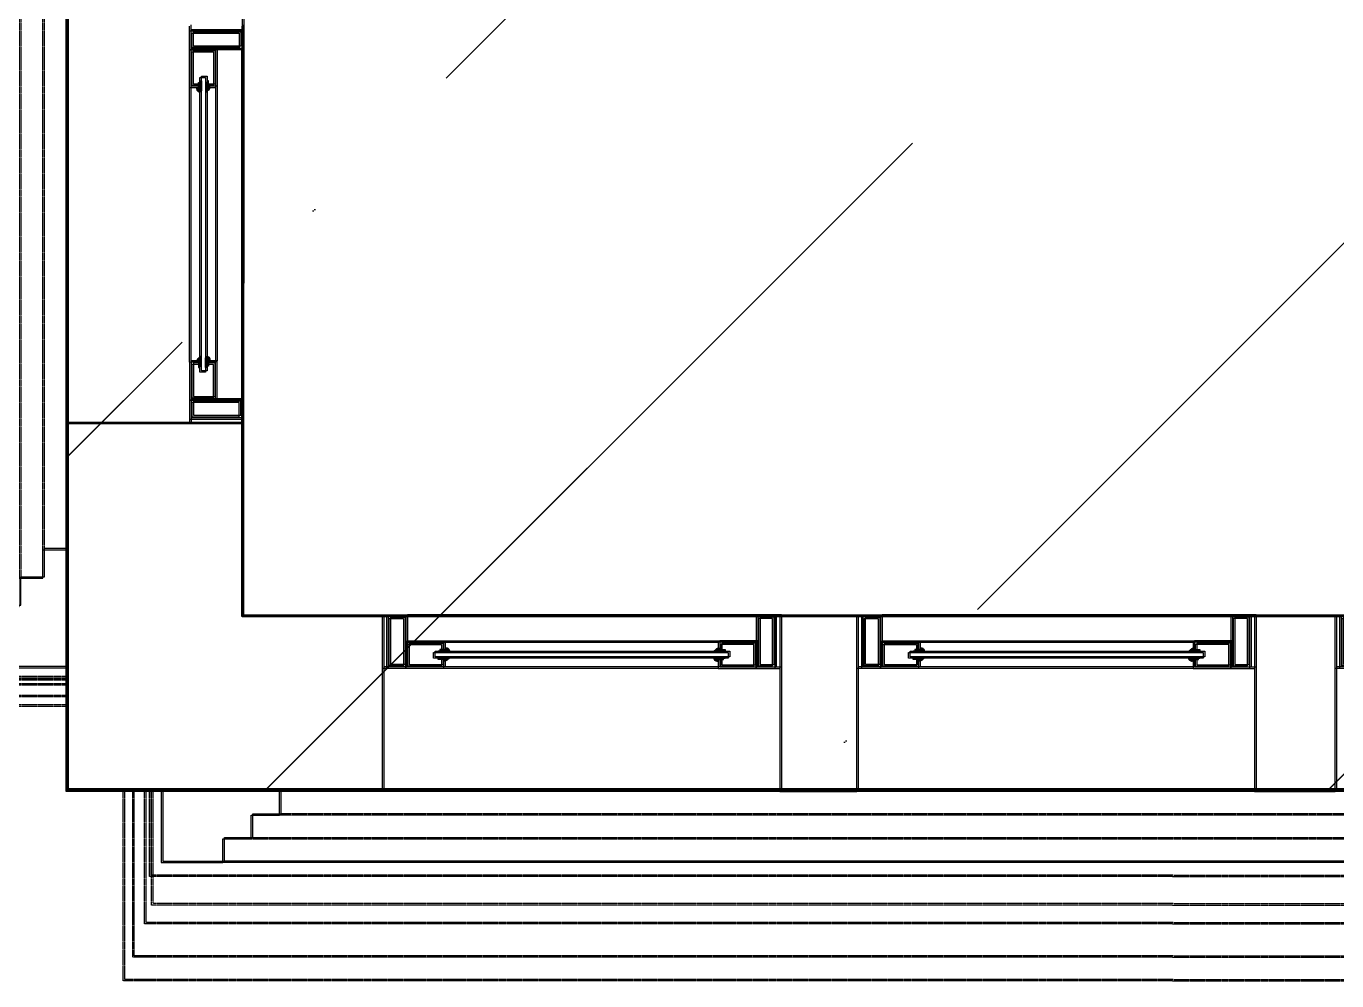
# Model space of a CAD drawing. Header units: inches. Extents: x 4821 to 127877, y 58012 to 433683.
# Drawn here: x 34344 to 37113, y 68505 to 70521 of the extents above; entities that cross this region are included whole.
import ezdxf

# ---------------------------------------------------------------- set-up
doc = ezdxf.new("R2010")
doc.units = ezdxf.units.IN
doc.header["$MEASUREMENT"] = 0
doc.linetypes.add('104-TYPICAL FLOOR$0$HIDDEN', pattern=[0.375, 0.25, -0.125])
for name, color, linetype in [('A-ELV', 11, 'Continuous'), ('A-LIN-10', 8, 'Continuous'), ('A-WAL-CMU', 7, 'Continuous'), ('A-WALL', 53, 'Continuous'), ('A-WIN', 141, 'Continuous'), ('HA', 9, 'Continuous')]:
    doc.layers.add(name, color=color, linetype=linetype)

# ---------------------------------------------------------------- blocks, each defined once
blk = doc.blocks.new('nn win')
for points in [[(1073782.3, -1333384.7, 0.506094), (1073772.7, -1333379.1), (1073772.7, -1333381.8), (1073761.4, -1333381.8), (1073761.4, -1333384.7)], [(1074343.1, -1333384.7, -0.506094), (1074352.7, -1333379.1), (1074352.7, -1333381.8), (1074364, -1333381.8), (1074364, -1333384.7)], [(1073782.3, -1333396.7, -0.506094), (1073772.7, -1333402.3), (1073772.7, -1333399.7), (1073761.4, -1333399.7), (1073761.4, -1333396.7)], [(1074343.1, -1333396.7, 0.506094), (1074352.7, -1333402.3), (1074352.7, -1333399.7), (1074364, -1333399.7), (1074364, -1333396.7)]]:
    blk.add_hatch(color=2).paths.add_polyline_path(points)
at = {"color": 2}
for p, q in [((1073652.7, -1333363.2, -517.5), (1073642.7, -1333363.2, -517.5)), ((1074472.7, -1333363.2, -517.5), (1074482.7, -1333363.2, -517.5)), ((1073642.7, -1333473.2, -517.5), (1073652.7, -1333473.2, -517.5)), ((1074482.7, -1333473.2, -517.5), (1074472.7, -1333473.2, -517.5))]:
    blk.add_line(p, q, dxfattribs=at)
for p, q in [((1074352.7, -1333363.2, 517.5), (1073772.7, -1333363.2, -517.5)), ((1073772.7, -1333418.2, -517.5), (1074352.7, -1333418.2, 517.5)), ((1074432.7, -1333473.2, 703), (1073692.7, -1333473.2, -517.5))]:
    blk.add_line(p, q)
at = {"color": 2, "elevation": 1035}
for points in [[(1073652.7, -1333473.2), (1073692.7, -1333473.2), (1073692.7, -1333363.2), (1073692.7, -1333363.2), (1073692.7, -1333363.2), (1073652.7, -1333363.2)], [(1074472.7, -1333473.2), (1074432.7, -1333473.2), (1074432.7, -1333363.2), (1074432.7, -1333363.2), (1074432.7, -1333363.2), (1074472.7, -1333363.2)]]:
    blk.add_lwpolyline(points, close=True, dxfattribs=at)
at = {"color": 9, "elevation": 1035}
for points in [[(1073657.7, -1333468.2), (1073687.7, -1333468.2), (1073687.7, -1333368.2), (1073657.7, -1333368.2)], [(1074467.7, -1333468.2), (1074437.7, -1333468.2), (1074437.7, -1333368.2), (1074467.7, -1333368.2)]]:
    blk.add_lwpolyline(points, close=True, dxfattribs=at)
at = {"color": 2}
for points, elevation in [([(1073772.7, -1333384.7), (1073772.7, -1333363.2), (1073692.7, -1333363.2), (1073692.7, -1333418.2), (1073772.7, -1333418.2), (1073772.7, -1333396.7)], -517.5), ([(1074352.7, -1333384.7), (1074352.7, -1333363.2), (1074432.7, -1333363.2), (1074432.7, -1333418.2), (1074352.7, -1333418.2), (1074352.7, -1333396.7)], 517.5)]:
    blk.add_lwpolyline(points, dxfattribs=dict(at, elevation=elevation))
at = {"color": 9}
for points, elevation in [([(1073768.2, -1333384.7), (1073768.2, -1333367.7), (1073697.2, -1333367.7), (1073697.2, -1333413.7), (1073768.2, -1333413.7), (1073768.2, -1333396.7)], -517.5), ([(1074357.2, -1333384.7), (1074357.2, -1333367.7), (1074428.2, -1333367.7), (1074428.2, -1333413.7), (1074357.2, -1333413.7), (1074357.2, -1333396.7)], 517.5)]:
    blk.add_lwpolyline(points, dxfattribs=dict(at, elevation=elevation))
at = {"elevation": 1035}
blk.add_lwpolyline([(1073751.4, -1333396.7), (1074374, -1333396.7), (1074374, -1333384.7), (1073751.4, -1333384.7)], close=True, dxfattribs=at)
at = {"color": 2, "elevation": 1035}
for points in [[(1073782.3, -1333384.7, 0.506094), (1073772.7, -1333379.1), (1073772.7, -1333381.8), (1073761.4, -1333381.8), (1073761.4, -1333384.7)], [(1074343.1, -1333384.7, -0.506094), (1074352.7, -1333379.1), (1074352.7, -1333381.8), (1074364, -1333381.8), (1074364, -1333384.7)], [(1073782.3, -1333396.7, -0.506094), (1073772.7, -1333402.3), (1073772.7, -1333399.7), (1073761.4, -1333399.7), (1073761.4, -1333396.7)], [(1074343.1, -1333396.7, 0.506094), (1074352.7, -1333402.3), (1074352.7, -1333399.7), (1074364, -1333399.7), (1074364, -1333396.7)]]:
    blk.add_lwpolyline(points, format="xyb", close=True, dxfattribs=at)
blk = doc.blocks.new('kr')
at = {"layer": 'A-ELV'}
blk.add_line((1023877.5, -1333095), (1020301.6, -1333095, 0), dxfattribs=at)
at = {"layer": 'A-ELV', "elevation": 0}
blk.add_lwpolyline([(1020171.6, -1333095), (1020301.6, -1333095), (1020301.6, -1333145), (1020361.6, -1333145), (1020361.6, -1333195), (1020421.6, -1333195), (1020421.6, -1333245), (1020171.6, -1333245), (1020171.6, -1333095)], dxfattribs=at)
at = {"layer": 'A-ELV'}
blk.add_lwpolyline([(1024007.5, -1333095), (1023877.5, -1333095), (1023877.5, -1333145), (1023817.5, -1333145), (1023817.5, -1333195), (1023757.5, -1333195), (1023757.5, -1333245), (1024007.5, -1333245), (1024007.5, -1333095)], dxfattribs=at)
at = {"layer": 'A-LIN-10', "linetype": '104-TYPICAL FLOOR$0$HIDDEN', "ltscale": 0.4}
for p, q in [((1020091.2, -1332845, 0), (1020091.2, -1333245, 0)), ((1022307.5, -1332845), (1020091.2, -1332845, 0)), ((1022307.5, -1332845), (1024087.8, -1332845)), ((1024087.8, -1332845), (1024087.8, -1333245)), ((1020111.2, -1332895, 0), (1020111.2, -1333245, 0)), ((1022307.5, -1332895), (1020111.2, -1332895, 0)), ((1022307.5, -1332895), (1024067.8, -1332895)), ((1024067.8, -1332895), (1024067.8, -1333245)), ((1022307.5, -1332965), (1020136.2, -1332965, 0)), ((1020136.2, -1332965, 0), (1020136.2, -1333245, 0)), ((1022307.5, -1332965), (1024042.8, -1332965)), ((1024042.8, -1332965), (1024042.8, -1333245)), ((1020136.2, -1333005, 0), (1020136.2, -1333245, 0)), ((1022307.5, -1333005), (1020151.2, -1333005, 0)), ((1020151.2, -1333005, 0), (1020151.2, -1333245, 0)), ((1022307.5, -1333005), (1024027.8, -1333005)), ((1024027.8, -1333005), (1024027.8, -1333245)), ((1024042.8, -1333005), (1024042.8, -1333245)), ((1020146.6, -1333065, 0), (1020146.6, -1333245, 0)), ((1022307.5, -1333065), (1020146.6, -1333065, 0)), ((1022307.5, -1333065), (1024032.5, -1333065)), ((1024032.5, -1333065), (1024032.5, -1333245)), ((1020361.6, -1333145, 0), (1023817.5, -1333145)), ((1023757.5, -1333195), (1020421.6, -1333195, 0))]:
    blk.add_line(p, q, dxfattribs=at)
blk = doc.blocks.new('FIRST SLAB EDGE')
at = {"layer": 'A-WAL-CMU'}
for p, q in [((1147497.7, -1737934.8), (1147497.7, -1741934.8)), ((1147867.7, -1741564.8), (1147867.7, -1741158.1)), ((1147867, -1741564.8, 0), (1148164.4, -1741564.8, 0)), ((1149004.5, -1741564.8, 0), (1149167.5, -1741564.8, 0)), ((1150007.5, -1741564.8, 0), (1150177.8, -1741564.8, 0))]:
    blk.add_line(p, q, dxfattribs=at)
for points, elevation in [([(1147867.7, -1741158.1), (1147497.7, -1741158.1)], 1209.3), ([(1148164.4, -1741564.8), (1148164.4, -1741934.8), (1147497, -1741934.8)], 0), ([(1149004.5, -1741564.8), (1149004.4, -1741934.8), (1149167.4, -1741934.8), (1149167.5, -1741564.8)], 0), ([(1150007.5, -1741564.8), (1150007.4, -1741934.8), (1150177.7, -1741934.8), (1150177.8, -1741564.8)], 0)]:
    blk.add_lwpolyline(points, dxfattribs=dict(at, elevation=elevation))
for p, xscale, rotation in [((-185747.3, -717666.7, 2057.5), -1.000000000000004, 90), ((127526.3, -3075179.8, 848.3), -1, 180)]:
    blk.add_blockref('kr', p, dxfattribs=dict(at, xscale=xscale, rotation=rotation))
at = {"layer": 'A-WIN'}
for p, xscale, rotation in [((-185605.5, -666675.4, 1209.3), -1.000000000000004, 90), ((74521.7, -3075038, 0), -1, 180), ((75524.8, -3075038, 0), -1, 180), ((76535.1, -3075038, 0), -1, 180)]:
    blk.add_blockref('nn win', p, dxfattribs=dict(at, xscale=xscale, rotation=rotation))

msp = doc.modelspace()

# ---------------------------------------------------------------- hatches: boundary and pattern name
at = {"layer": 'A-WALL'}
h = msp.add_hatch(dxfattribs=at)
h.set_pattern_fill('ANSI36', color=5, scale=250)
h.set_pattern_definition([(45, (-965085.9, -3816.7), (420.9495, 1543.4815), [1984.375, -396.875, 0, -396.875])])
h.paths.add_polyline_path([(82875.6, 80853.3), (80097.5, 80853.3), (80097.5, 82525.9), (66209.9, 82525.9), (66209.9, 68904.5), (82875.6, 68904.5)])
h.paths.add_polyline_path([(51096.6, 82525.9), (37209, 82525.9), (37209, 80853.3), (34431, 80853.3), (34431, 68904.5), (51096.6, 68904.5)])
h = msp.add_hatch(dxfattribs=at)
h.set_pattern_fill('ANSI36', color=5, scale=250)
h.set_pattern_definition([(45, (-965082.5, -3813.7), (420.9495, 1543.4815), [1984.375, -396.875, 0, -396.875])])
h.paths.add_polyline_path([(82879, 80856.3), (80100.9, 80856.3), (80100.9, 82528.8), (66213.3, 82528.8), (66213.3, 68907.5), (82879, 68907.5)])
h.paths.add_polyline_path([(51100, 82528.8), (37212.4, 82528.8), (37212.4, 80856.3), (34434.4, 80856.3), (34434.4, 68907.5), (51100, 68907.5)])

# ---------------------------------------------------------------- linework, layer by layer
for points in [[(82878.3, 99398.8), (82878.3, 89403.9), (87607.7, 89403.9), (87607.7, 80606.3), (82877.7, 80606.3), (82878.3, 68907.5), (66212.7, 68907.5), (66212.7, 82278.8), (51099.4, 82278.8), (51099.4, 68907.5), (34432.4, 68907.5), (34433.1, 80606.3), (29702.8, 80606.3), (29700.1, 89403.8), (34433.1, 89403.9), (34433.1, 99398.8), (82878.3, 99398.8)], [(82874.9, 99395.9), (82875, 89400.9), (87604.3, 89400.9), (87604.3, 80603.3), (82874.3, 80603.3), (82874.9, 68904.5), (66209.3, 68904.5), (66209.3, 82275.8), (51096, 82275.8), (51096, 68904.5), (34429, 68904.5), (34429.7, 80603.3), (29699.4, 80603.3), (29696.7, 89400.8), (34429.7, 89400.9), (34429.7, 99395.9), (82874.9, 99395.9)]]:
    msp.add_lwpolyline(points, dxfattribs=at)
at = {"layer": 'A-WALL', "elevation": 0}
for points in [[(51096, 68904.5), (34430.4, 68904.5), (34430.4, 80853.3), (37208.4, 80853.3), (37208.4, 82525.9), (51096, 82525.9), (51096, 68904.5)], [(51099.4, 68907.5), (34433.8, 68907.5), (34433.8, 80856.3), (37211.8, 80856.3), (37211.8, 82528.8), (51099.4, 82528.8), (51099.4, 68907.5)], [(50008.3, 82275.9), (45236.7, 82275.9), (45236.6, 80955.9), (43050.9, 80955.9), (43051, 79625.9), (42251, 79625.9), (42251, 80425.9), (42282.5, 80425.9), (42282.5, 82275.9), (37208.4, 82289), (37208.4, 80603.3), (34801, 80603.3), (34801, 71375.9), (35226, 71375.9), (35226, 70675.9), (34801, 70675.9), (34800.4, 69274.5), (50726, 69274.5)], [(50011.7, 82278.9), (45240.1, 82278.9), (45240, 80958.9), (43054.3, 80958.9), (43054.4, 79628.8), (42254.4, 79628.8), (42254.4, 80428.8), (42285.9, 80428.8), (42285.9, 82278.8), (37211.8, 82292), (37211.8, 80606.3), (34804.4, 80606.3), (34804.4, 71378.8), (35229.4, 71378.8), (35229.4, 70678.8), (34804.4, 70678.8), (34803.8, 69277.5), (50729.4, 69277.5)]]:
    msp.add_lwpolyline(points, dxfattribs=at)
at = {"layer": 'HA', "elevation": 0}
for points in [[(51099.4, 68907.5), (34433.8, 68907.5), (34433.8, 80606.3), (29702.8, 80606.3), (29702.2, 89401.6), (34433.1, 89401.6), (34433.1, 99398.8), (82878.3, 99398.8), (82878.3, 89403.9), (87607.7, 89403.9), (87579, 80606.3), (82878.3, 80606.3), (82878.3, 68907.5), (34432.4, 68910.1)], [(51096, 68904.5), (34430.4, 68904.5), (34430.4, 80603.3), (29699.4, 80603.3), (29698.8, 89398.6), (34429.7, 89398.6), (34429.7, 99395.9), (82874.9, 99395.9), (82875, 89400.9), (87604.3, 89400.9), (87575.6, 80603.3), (82874.9, 80603.3), (82874.9, 68904.5), (34429, 68907.1)]]:
    msp.add_lwpolyline(points, dxfattribs=at)

# ---------------------------------------------------------------- block references
at = {"layer": 'A-WAL-CMU'}
for p in [(-1113068, 1810839.4, 0), (-1113064.6, 1810842.4, 0)]:
    msp.add_blockref('FIRST SLAB EDGE', p, dxfattribs=at)

doc.saveas('drawing.dxf')
